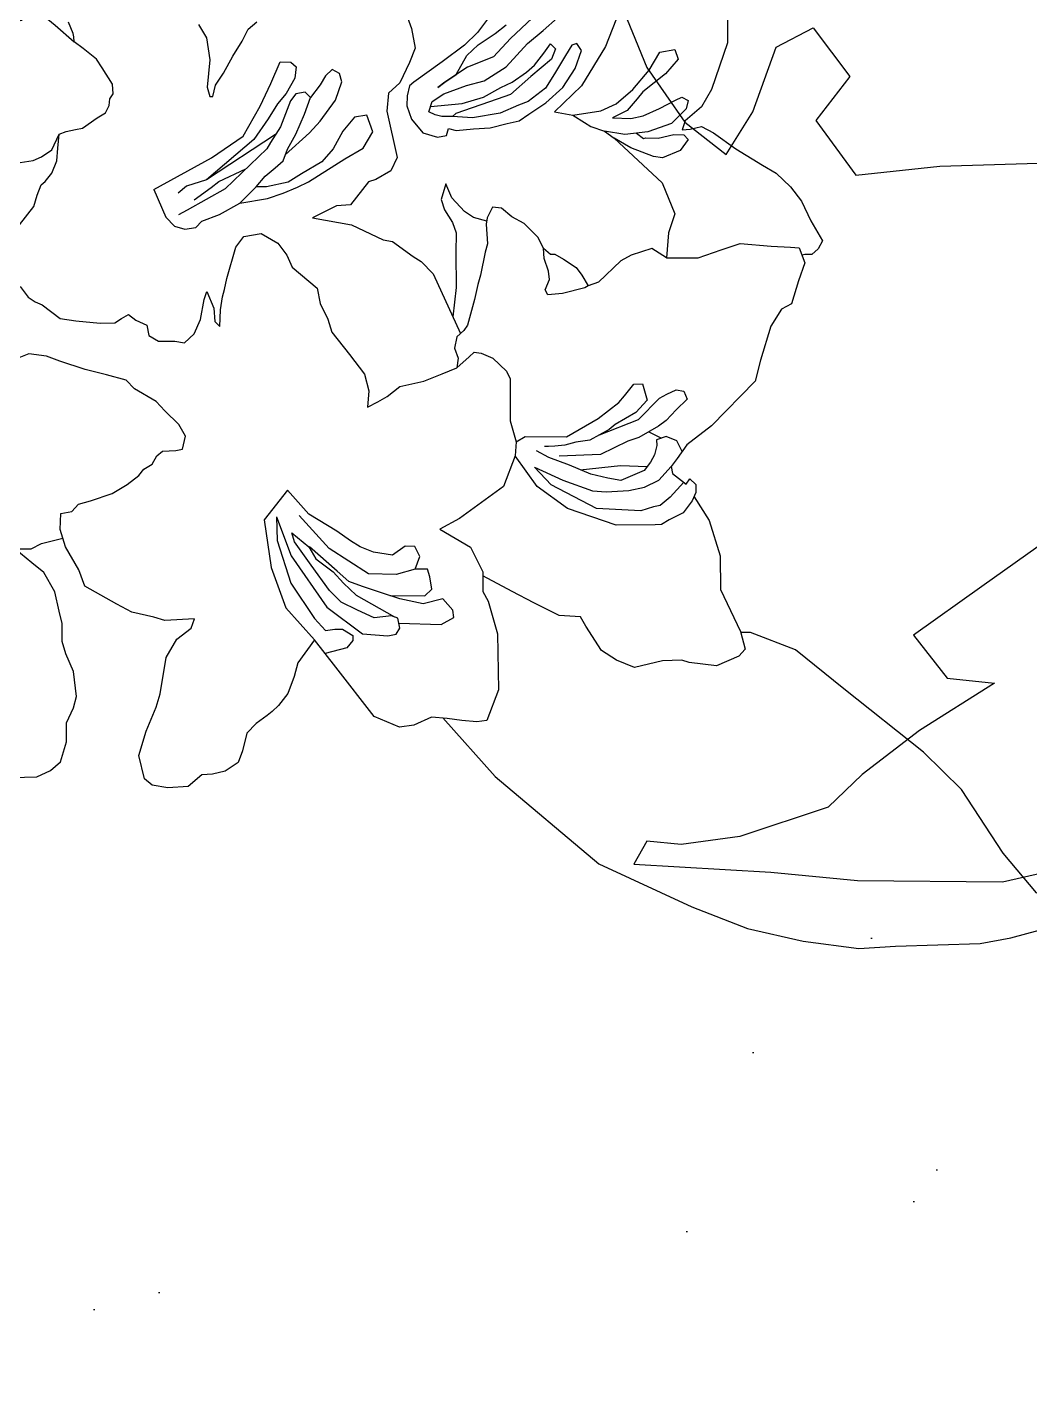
# Model space of a CAD drawing. Header units: millimetres. Extents: x 604785 to 1211550, y 1310998 to 2622648.
# Drawn here: x 605114.015 to 605114.585, y 1311075.544 to 1311076.32 of the extents above; entities that cross this region are included whole.
import ezdxf

# ---------------------------------------------------------------- set-up
doc = ezdxf.new("R2010")
doc.units = ezdxf.units.MM
doc.layers.add('elenarbi-free_blocks', color=7, linetype='Continuous')

# ---------------------------------------------------------------- blocks, each defined once
blk = doc.blocks.new('A$C20C8591F')
at = {"layer": 'elenarbi-free_blocks', "color": 84}
for p, q in [((0, 10.281), (0.248, 9.674)), ((1.238, 9.831), (1.519, 9.977)), ((1.519, 9.977), (1.8, 9.606)), ((1.058, 9.336), (1.238, 9.831)), ((0.248, 9.674), (0.54, 9.258)), ((1.8, 9.606), (1.541, 9.269)), ((0.855, 9.011), (1.058, 9.336)), ((0.54, 9.258), (0.855, 9.011)), ((1.541, 9.269), (1.845, 8.853)), ((1.845, 8.853), (2.487, 8.921)), ((2.487, 8.921), (3.578, 8.954))]:
    blk.add_line(p, q, dxfattribs=at)
at = {"layer": 'elenarbi-free_blocks', "color": 90}
blk.add_lwpolyline([(4.003, 6.557), (2.808, 5.709), (2.287, 5.339), (2.543, 5.009), (2.905, 4.972), (2.331, 4.611), (1.895, 4.275), (1.633, 4.025), (0.96, 3.801), (0.511, 3.739), (0.249, 3.764), (0.15, 3.59), (1.197, 3.527), (1.858, 3.465), (2.967, 3.453), (4.276, 3.752)], dxfattribs=at)
blk = doc.blocks.new('A$C69433AA9')
at = {"layer": 'elenarbi-free_blocks', "color": 211}
for points in [[(14.427, 16.031), (14.644, 16.313), (14.697, 16.484), (14.759, 16.641), (14.816, 16.693), (14.92, 16.821), (14.997, 17.007), (15.011, 17.201), (15.03, 17.415), (15.139, 17.458), (15.282, 17.487), (15.387, 17.508), (15.612, 17.664), (15.74, 17.74), (15.797, 17.854), (15.807, 17.954), (15.859, 18.035), (15.859, 18.035), (15.85, 18.182), (15.692, 18.431), (15.602, 18.56), (15.397, 18.726), (15.264, 18.826), (15.255, 18.902), (15.245, 18.954), (15.173, 19.127)], [(17.164, 19.094), (17.283, 18.889), (17.336, 18.552), (17.293, 18.137), (17.336, 17.994), (17.383, 17.994), (17.421, 18.165), (17.545, 18.346), (17.688, 18.607), (17.83, 18.836), (17.921, 19.021), (18.054, 19.135)], [(23.537, 19.159), (23.382, 18.756), (23.013, 18.153), (22.603, 17.757), (22.881, 17.709), (23.06, 17.596), (23.159, 17.534), (23.367, 17.464), (23.513, 17.356), (24.249, 16.674), (24.439, 16.201), (24.344, 15.907), (24.315, 15.528), (24.088, 15.67), (23.775, 15.566), (23.614, 15.481), (23.274, 15.153), (23.115, 15.097), (23.064, 15.069), (22.727, 14.981), (22.499, 14.962), (22.461, 15.037), (22.527, 15.195), (22.513, 15.321), (22.443, 15.517), (22.433, 15.676), (22.349, 15.844), (22.139, 16.054), (21.948, 16.156), (21.793, 16.287), (21.653, 16.301), (21.574, 16.137), (21.56, 16.04), (21.578, 15.741), (21.545, 15.615), (21.47, 15.26), (21.433, 15.12), (21.382, 14.892), (21.274, 14.498), (21.218, 14.419), (21.11, 14.321), (21.073, 14.148), (21.129, 13.994), (21.11, 13.849), (21.297, 14.017), (21.376, 14.087), (21.479, 14.069), (21.661, 13.994), (21.871, 13.794), (21.923, 13.677), (21.923, 13.523), (21.923, 13.038), (22.015, 12.717), (22, 12.501), (21.821, 12.031), (21.149, 11.544), (20.85, 11.38), (21.32, 11.108), (21.507, 10.728), (21.507, 10.608), (21.507, 10.429), (21.589, 10.28), (21.733, 9.785), (21.746, 8.925), (21.568, 8.458), (21.416, 8.438), (21.186, 8.458), (20.961, 8.491), (20.724, 8.51), (20.454, 8.385), (20.236, 8.359), (19.847, 8.517), (19.259, 9.274), (18.936, 9.689), (18.679, 9.34), (18.626, 9.129), (18.527, 8.873), (18.382, 8.688), (18.29, 8.596), (18.211, 8.537), (18.045, 8.412), (17.899, 8.264), (17.833, 7.994), (17.767, 7.817), (17.569, 7.685), (17.378, 7.639), (17.213, 7.626), (17.002, 7.448), (16.692, 7.428), (16.455, 7.468), (16.336, 7.566), (16.251, 7.922), (16.363, 8.297), (16.514, 8.66), (16.574, 8.864), (16.666, 9.42), (16.831, 9.703), (17.048, 9.868), (17.101, 10.013), (16.646, 9.986), (16.481, 10.039), (16.145, 10.111), (15.914, 10.237), (15.425, 10.509), (15.333, 10.759), (15.128, 11.114), (15.049, 11.378), (15.056, 11.622), (15.227, 11.654), (15.326, 11.763), (15.511, 11.816), (15.84, 11.928), (16.071, 12.066), (16.249, 12.204), (16.328, 12.297), (16.453, 12.376), (16.526, 12.501), (16.612, 12.573), (16.816, 12.586), (16.915, 12.606), (16.915, 12.606), (16.961, 12.804), (16.862, 12.982), (16.645, 13.192), (16.513, 13.331), (16.182, 13.527), (16.057, 13.659), (15.754, 13.738), (15.431, 13.823), (15.042, 13.948), (14.837, 14.027), (14.567, 14.06), (14.415, 14.001)], [(14.434, 15.09), (14.557, 14.928), (14.664, 14.853), (14.775, 14.808), (15.048, 14.602), (15.287, 14.566), (15.66, 14.53), (15.884, 14.535), (15.987, 14.602), (16.091, 14.659), (16.205, 14.576), (16.371, 14.498), (16.403, 14.338), (16.553, 14.255), (16.799, 14.255), (16.95, 14.228), (17.095, 14.368), (17.194, 14.586), (17.246, 14.892), (17.287, 15.011), (17.396, 14.757), (17.412, 14.555), (17.489, 14.477), (17.5, 14.731), (17.531, 14.933), (17.557, 15.042), (17.593, 15.213), (17.733, 15.689), (17.856, 15.851), (18.118, 15.898), (18.374, 15.753), (18.514, 15.566), (18.595, 15.386), (18.973, 15.066), (19.02, 14.828), (19.137, 14.589), (19.201, 14.392), (19.47, 14.049), (19.698, 13.749), (19.763, 13.494), (19.744, 13.247), (19.744, 13.247), (19.901, 13.325), (20.044, 13.41), (20.24, 13.56), (20.606, 13.645), (20.887, 13.755), (21.11, 13.849)], [(20.247, 19.498), (20.416, 19.033), (20.475, 18.732), (20.387, 18.512), (20.24, 18.203), (20.063, 18.042), (20.041, 17.77), (20.196, 17.062), (20.1, 16.857), (19.872, 16.724), (19.762, 16.688), (19.483, 16.335), (19.269, 16.321), (18.902, 16.137), (19.502, 16.031), (19.982, 15.8), (20.126, 15.779), (20.441, 15.547), (20.565, 15.47), (20.75, 15.284), (21.164, 14.37)], [(14.645, 19.902), (14.489, 19.643), (14.376, 19.53), (14.095, 19.363), (13.962, 19.303), (13.848, 19.19), (13.882, 19.103), (14.089, 19.116), (14.276, 19.123), (14.463, 19.156), (14.616, 19.297), (14.716, 19.29), (14.97, 19.083), (15.264, 18.826)], [(13.333, 16.838), (13.746, 16.875), (13.948, 16.795), (14.081, 16.693), (14.276, 16.621), (14.369, 16.659), (14.41, 16.782), (14.369, 16.888), (14.357, 16.947), (14.434, 16.984), (14.637, 17.012), (14.761, 17.071), (14.922, 17.179), (15.03, 17.415)], [(21.567, 16.089), (21.364, 16.145), (21.225, 16.233), (21.035, 16.443), (20.943, 16.659), (20.943, 16.659), (20.871, 16.418), (20.922, 16.258), (21.045, 16.068), (21.102, 15.909), (21.092, 15.601), (21.097, 15.075), (21.049, 14.624)], [(24.315, 15.528), (24.796, 15.528), (25.147, 15.648), (25.441, 15.746), (25.915, 15.705), (26.209, 15.689), (26.34, 15.681), (26.43, 15.452), (26.332, 15.175), (26.225, 14.824), (26.07, 14.743), (25.907, 14.481), (25.751, 13.962), (25.67, 13.643), (25, 12.958), (24.624, 12.672), (24.624, 12.672), (24.477, 12.46), (24.387, 12.338), (24.404, 12.232), (24.542, 12.126), (24.614, 12.071), (24.67, 12.151), (24.763, 12.063), (24.763, 11.942), (24.707, 11.813), (24.57, 11.633), (24.353, 11.524), (24.236, 11.452), (24.139, 11.448), (23.547, 11.443), (22.803, 11.696), (22.335, 12.031), (22, 12.501)], [(22.433, 15.676), (22.543, 15.585), (22.606, 15.582), (22.739, 15.506), (22.935, 15.377), (23.02, 15.264), (23.115, 15.097)], [(24.735, 11.878), (24.967, 11.515), (25.135, 10.974), (25.141, 10.46), (25.447, 9.819), (25.514, 9.546), (25.42, 9.441), (25.079, 9.296), (24.661, 9.346), (24.55, 9.379), (24.254, 9.368), (23.825, 9.268), (23.552, 9.379), (23.318, 9.53), (23.082, 9.898), (22.998, 10.042), (22.675, 10.065), (22.285, 10.254), (21.956, 10.427), (21.507, 10.668)], [(14.316, 7.586), (14.692, 7.6), (14.899, 7.696), (15.054, 7.829), (15.142, 8.131), (15.142, 8.425), (15.253, 8.654), (15.297, 8.823), (15.253, 9.206), (15.136, 9.475), (15.077, 9.666), (15.077, 9.939), (15.033, 10.13), (14.967, 10.425), (14.797, 10.72), (14.613, 10.867), (14.355, 11.08), (14.605, 11.08), (14.76, 11.161), (15.089, 11.246)]]:
    blk.add_lwpolyline(points, dxfattribs=at)
at = {"layer": 'elenarbi-free_blocks', "color": 222}
blk.add_lwpolyline([(25.245, 19.168), (25.245, 18.814), (25.001, 18.101), (24.851, 17.832), (24.598, 17.62), (24.551, 17.485), (24.677, 17.493), (24.851, 17.533), (25.032, 17.438), (25.372, 17.194), (25.783, 16.945), (25.989, 16.819), (26.21, 16.614), (26.375, 16.393), (26.517, 16.093), (26.699, 15.786), (26.634, 15.667), (26.535, 15.579), (26.429, 15.579), (26.385, 15.567)], dxfattribs=at)
at = {"layer": 'elenarbi-free_blocks'}
for points in [[(20.45, 18.211), (20.384, 18.153), (20.352, 18.004), (20.348, 17.848), (20.417, 17.645), (20.591, 17.435), (20.813, 17.373), (20.951, 17.398), (20.98, 17.503), (21.1, 17.474), (21.365, 17.5), (21.619, 17.511), (21.881, 17.58), (22.062, 17.62), (22.211, 17.721), (22.469, 17.894), (22.73, 18.132), (22.916, 18.422), (23.015, 18.694), (22.945, 18.804), (22.869, 18.775), (22.771, 18.619), (22.602, 18.34), (22.463, 18.12), (22.202, 17.917), (22.051, 17.859), (21.772, 17.737), (21.348, 17.668), (21.041, 17.685), (20.878, 17.685), (20.78, 17.714), (20.681, 17.76), (20.681, 17.76), (20.733, 17.917), (20.913, 18.033), (21.256, 18.161), (21.528, 18.23), (21.865, 18.445), (22.19, 18.804), (22.428, 19.001), (22.649, 19.193)], [(22.26, 19.187), (21.929, 18.88), (21.668, 18.596), (21.273, 18.439), (20.925, 18.213), (20.82, 18.132), (20.925, 18.213), (21.099, 18.326), (21.261, 18.619), (21.436, 18.781), (21.697, 18.955), (21.865, 19.088)], [(21.622, 19.235), (21.424, 18.968), (21.227, 18.777), (20.883, 18.52), (20.45, 18.211)], [(20.707, 17.839), (21.193, 17.887), (21.517, 17.984), (21.782, 18.132), (21.957, 18.212), (22.174, 18.364), (22.297, 18.469), (22.44, 18.656), (22.543, 18.796), (22.618, 18.719), (22.555, 18.561), (22.243, 18.299), (21.932, 18.024), (21.726, 17.953), (21.096, 17.732), (21.041, 17.685)], [(22.881, 17.709), (23.309, 17.771), (23.545, 17.88), (23.798, 18.101), (24.048, 18.395), (24.211, 18.667), (24.441, 18.712), (24.491, 18.563), (24.301, 18.336), (23.952, 18.061), (23.866, 17.956), (23.712, 17.776), (23.491, 17.667), (23.771, 17.658), (23.957, 17.699), (24.206, 17.807), (24.451, 17.934), (24.546, 17.984), (24.645, 17.929), (24.614, 17.803), (24.392, 17.577), (24.029, 17.454), (23.676, 17.414), (23.367, 17.464)], [(16.479, 16.569), (17.359, 17.053), (17.843, 17.386), (18.106, 17.842), (18.267, 18.191), (18.412, 18.523), (18.573, 18.518), (18.654, 18.443), (18.632, 18.271), (18.504, 18.04), (18.369, 17.879), (18.224, 17.649), (18.009, 17.337), (17.284, 16.72)], [(18.488, 17.099), (18.857, 17.437), (19.019, 17.616), (19.254, 17.936), (19.35, 18.214), (19.318, 18.342), (19.205, 18.403), (19.104, 18.31), (19.02, 18.168), (18.875, 17.975)], [(16.479, 16.569), (16.665, 16.15), (16.795, 16.012), (16.954, 15.964), (17.119, 15.992), (17.215, 16.088), (17.484, 16.191), (17.794, 16.363), (18.042, 16.611), (18.18, 16.776), (18.331, 16.9), (18.455, 17.01), (18.522, 17.188), (18.651, 17.419), (18.78, 17.72), (18.875, 17.975), (18.79, 18.059), (18.651, 18.032), (18.569, 17.924), (18.413, 17.531), (18.264, 17.29), (18.206, 17.195), (17.568, 16.581), (16.988, 16.256), (16.855, 16.184)], [(17.794, 16.363), (18.216, 16.435), (18.456, 16.516), (18.677, 16.605), (18.843, 16.686), (19.399, 17.042), (19.676, 17.204), (19.828, 17.453), (19.736, 17.708), (19.546, 17.675), (19.367, 17.464), (19.221, 17.193), (19.047, 16.993), (18.738, 16.809), (18.532, 16.684), (18.201, 16.614), (18.042, 16.611)], [(18.339, 17.41), (17.284, 16.72), (16.978, 16.624), (16.849, 16.516)], [(23.853, 17.434), (23.96, 17.351), (23.998, 17.358), (24.188, 17.356), (24.424, 17.414), (24.578, 17.407), (24.645, 17.333), (24.522, 17.166), (24.252, 17.055), (24.116, 17.075), (23.771, 17.209), (23.513, 17.356)], [(17.098, 16.411), (17.354, 16.603), (17.471, 16.693), (17.887, 16.888)], [(22.015, 12.717), (22.153, 12.795), (22.788, 12.79), (23.271, 13.072), (23.585, 13.319), (23.674, 13.421), (23.817, 13.596), (23.947, 13.6), (24.018, 13.354), (23.844, 13.162), (23.531, 12.979), (23.437, 12.903), (23.142, 12.742), (22.927, 12.711), (22.758, 12.667), (22.605, 12.649), (22.512, 12.644), (22.449, 12.644)], [(23.29, 12.823), (23.888, 13.058), (24.208, 13.381), (24.318, 13.444), (24.459, 13.509), (24.578, 13.491), (24.628, 13.368), (24.459, 13.205), (24.308, 13.042), (24.192, 12.955), (23.891, 12.782), (23.725, 12.726), (23.303, 12.521), (22.676, 12.496)], [(24.551, 12.566), (24.47, 12.732), (24.309, 12.799), (24.161, 12.746), (24.166, 12.661), (24.13, 12.518), (24.067, 12.406), (23.973, 12.277), (23.616, 12.125), (23.419, 12.16), (23.155, 12.223), (22.833, 12.357), (22.516, 12.478), (22.328, 12.576), (22.328, 12.576)], [(24.042, 12.868), (24.235, 12.772)], [(24.578, 12.098), (24.369, 11.873), (24.216, 11.745), (24.117, 11.724), (23.921, 11.66), (23.245, 11.699), (22.552, 12.061), (22.296, 12.331), (22.73, 12.132), (23.181, 11.969), (23.394, 11.951), (23.739, 11.972), (23.977, 12.022), (24.197, 12.128), (24.387, 12.338)], [(22.994, 12.29), (23.611, 12.352), (24.02, 12.341)], [(18.52, 11.978), (18.165, 11.526), (18.272, 10.796), (18.498, 10.179), (18.936, 9.689)], [(20.472, 10.769), (20.542, 10.962), (20.469, 11.116), (20.322, 11.124), (20.125, 10.985), (19.835, 11.031), (19.63, 11.112), (19.483, 11.205), (19.278, 11.352), (18.849, 11.612), (18.52, 11.978)], [(18.356, 11.569), (18.578, 10.973), (19.122, 10.192), (19.666, 9.781), (20.056, 9.754), (20.182, 9.775), (20.24, 9.867), (20.206, 10.024), (20.111, 10.06), (19.847, 10.027), (19.592, 10.146), (19.34, 10.266), (19.162, 10.447), (18.885, 10.834), (18.63, 11.19), (18.587, 11.325), (18.849, 11.113), (18.953, 10.929), (19.22, 10.73), (19.38, 10.558), (19.573, 10.371), (20.158, 10.042)], [(18.356, 11.569), (18.365, 11.207), (18.573, 10.559), (18.932, 10.019), (19.104, 9.835), (19.244, 9.855), (19.361, 9.855), (19.521, 9.757), (19.521, 9.679), (19.431, 9.57), (19.098, 9.482)], [(20.084, 10.37), (20.62, 10.365), (20.728, 10.467), (20.699, 10.653), (20.661, 10.771), (20.472, 10.769), (20.184, 10.691), (19.759, 10.699), (19.159, 11.085), (18.699, 11.591)], [(20.223, 9.945), (20.871, 9.926), (21.064, 10.032), (21.05, 10.146), (20.895, 10.318), (20.596, 10.242), (20.241, 10.318), (19.927, 10.421), (19.669, 10.504), (19.459, 10.583), (19.28, 10.741), (18.859, 11.113)]]:
    blk.add_lwpolyline(points, dxfattribs=at)
at = {"layer": 'elenarbi-free_blocks', "color": 82}
blk.add_lwpolyline([(20.894, 8.501), (21.693, 7.602), (23.279, 6.269), (24.701, 5.609), (25.552, 5.279), (26.402, 5.089), (27.253, 4.975), (27.812, 5.013), (29.107, 5.051), (29.577, 5.14), (30.442, 5.371), (30.523, 5.467), (30.36, 5.605), (30.172, 5.731), (29.966, 5.827), (29.46, 6.431), (28.822, 7.406), (28.239, 7.975), (27.026, 8.944), (26.285, 9.536), (25.595, 9.802), (25.452, 9.802)], dxfattribs=at)

msp = doc.modelspace()

# ---------------------------------------------------------------- hatches: boundary and pattern name
h = msp.add_hatch()
h.set_pattern_fill('AR-SAND', color=83, scale=0.247914, style=0)
h.set_pattern_definition([(37.5, (443696.9102, 1001407.98424), (-0.01561694993, 0.4776870328), [0, -0.37682963097, 0, -0.42145419254, 0, -0.4028606252]), (7.5, (443696.9102, 1001407.98424), (0.4387528308, 0.6996501713), [0, -0.20328966934, 0, -0.33964249634, 0, -0.13015497122]), (327.5, (443696.60527, 1001407.98424), (0.7720400846, 0.0014029599), [0, -0.12395711545, 0, -0.44624561563, 0, -0.58259844262]), (317.5, (443696.6053, 1001407.98424), (0.7452615652, 0.2175882627), [0, -0.06197855773, 0, -0.29253879247, 0, -0.3346842117])])
h.paths.add_polyline_path([(605118.40976, 1311075.81345), (605112.49927, 1311075.81345), (605112.49927, 1311075.11056), (605118.40976, 1311075.11056)])

# ---------------------------------------------------------------- block references
for name, p, xscale, yscale, zscale in [('A$C20C8591F', (605114.34854, 1311075.57808), 0.0743742692273158, 0.0743742692273158, 0.0743742692273158), ('A$C69433AA9', (605113.47404, 1311075.61208), 0.03718713462861212, 0.03718713462861212, 0.03718713462861212)]:
    msp.add_blockref(name, p, dxfattribs=dict(xscale=xscale, yscale=yscale, zscale=zscale))

doc.saveas('drawing.dxf')
